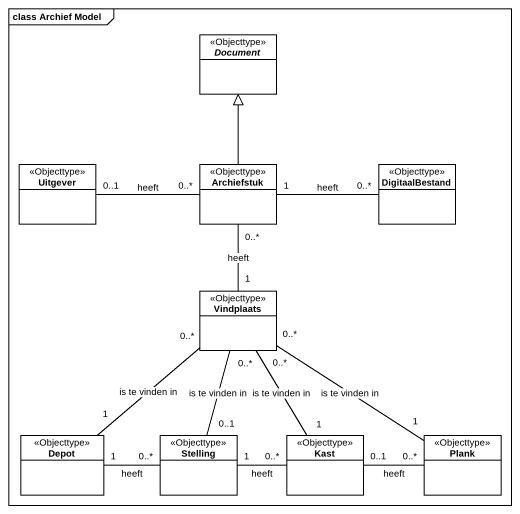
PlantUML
@startuml
mainframe class Archief Model
hide circle
hide empty members
abstract class Document <<Objecttype>>
class Uitgever <<Objecttype>>
class Archiefstuk <<Objecttype>>
class DigitaalBestand <<Objecttype>>
class Vindplaats <<Objecttype>>
class Depot <<Objecttype>>
class Stelling <<Objecttype>>
class Kast <<Objecttype>>
class Plank <<Objecttype>>
Archiefstuk -up-|> Document
Archiefstuk "0..*" -left- "0..1" Uitgever : heeft
Archiefstuk "1" -right- "0..*" DigitaalBestand : heeft
Archiefstuk "0..*" -- "1" Vindplaats : heeft
Vindplaats "0..*" -- "1" Depot : is te vinden in
Vindplaats "0..*" -- "0..1" Stelling : is te vinden in
Vindplaats "0..*" -- "1" Kast : is te vinden in
Vindplaats "0..*" -- "1" Plank : is te vinden in
Depot "1" -right- "0..*" Stelling : heeft
Stelling "1" -right- "0..*" Kast : heeft
Kast "0..1" -right- "0..*" Plank : heeft
@enduml
